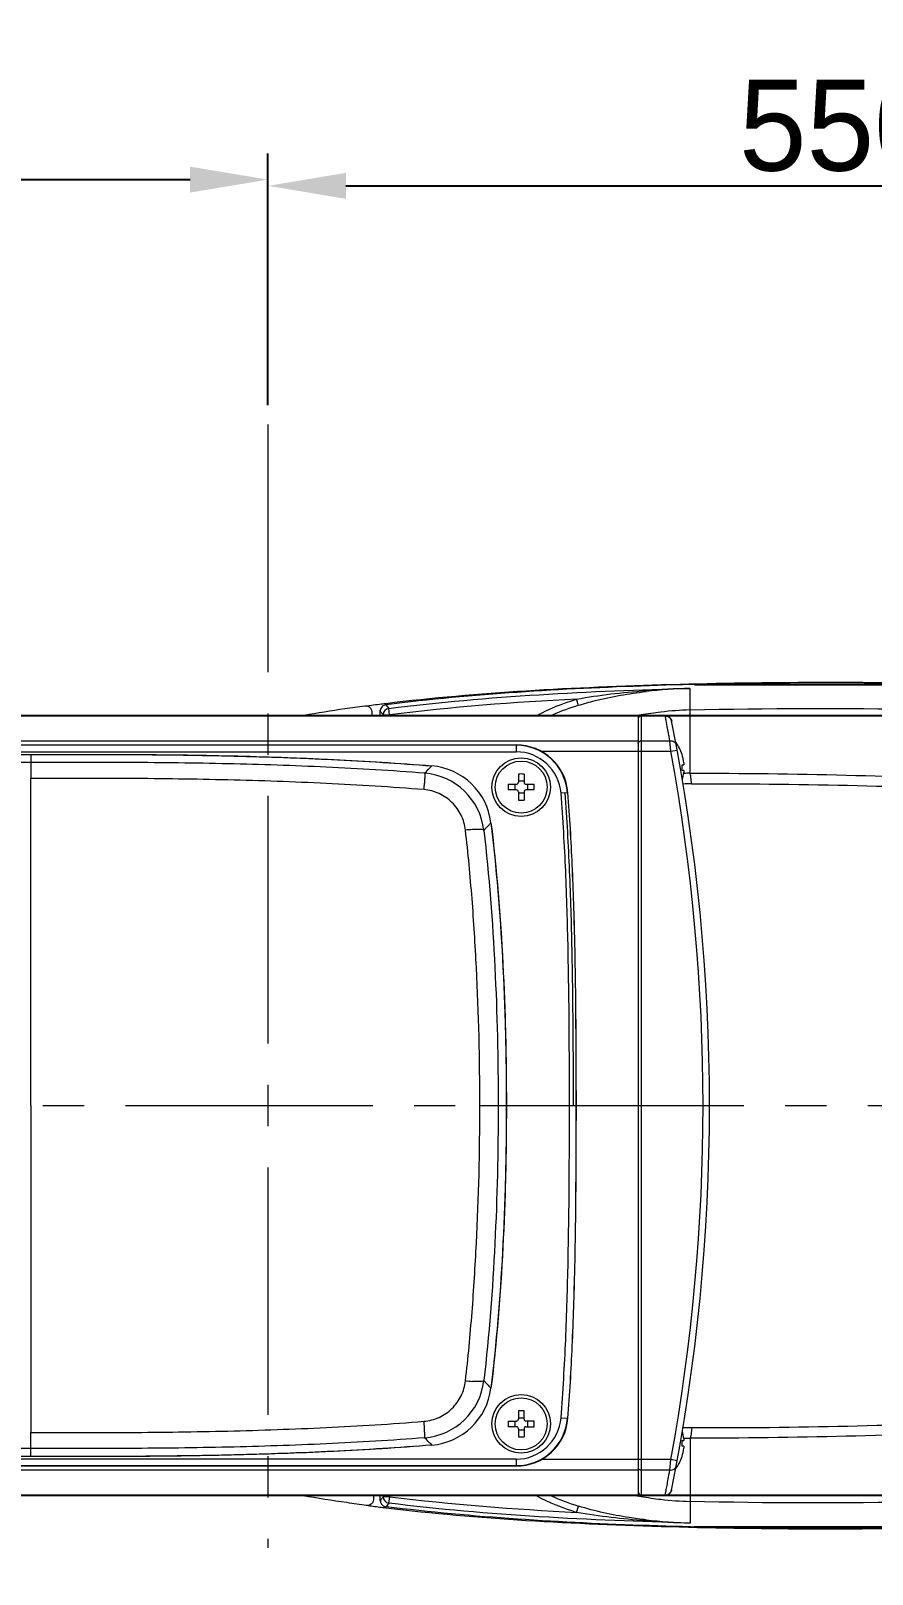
# Model space of a CAD drawing. Header units: millimetres. Extents: x 4086 to 8300, y 123 to 1549.
# Drawn here: x 6915.4 to 6980.2, y 583.8 to 702.6 of the extents above; entities that cross this region are included whole.
import ezdxf
from ezdxf import colors
from ezdxf.entities.mleader import LeaderData, LeaderLine
from ezdxf.math import Vec2, Vec3

# ---------------------------------------------------------------- set-up
doc = ezdxf.new("R2010")
doc.units = ezdxf.units.MM
doc.linetypes.add('CENTER2', pattern=[28.575, 19.05, -3.175, 3.175, -3.175])
doc.layers.add('中心线层', color=7, linetype='CENTER2', lineweight=0)
doc.layers.add('标注层', color=7, linetype='Continuous', lineweight=0)
doc.styles.add('思源黑', font='SourceHanSansCN-Normal.ttf')
doc.dimstyles.new('尺寸标注_1_4比例', dxfattribs={"dimtxt": 7, "dimasz": 6, "dimexe": 2, "dimexo": 1.5, "dimgap": 1, "dimtad": 1, "dimdec": 1, "dimlfac": 4, "dimdsep": 46, "dimtxsty": '思源黑', "dimcen": 0.09, "dimadec": 0, "dimazin": 0, "dimtp": 0.01, "dimtm": 0.01, "dimtfac": 1, "dimtdec": 1, "dimtofl": 0, "dimtmove": 0, "dimatfit": 3, "dimfxl": 1, "dimtolj": 1, "dimarcsym": 0})

# ---------------------------------------------------------------- blocks, each defined once
blk = doc.blocks.new('*D1331')
at = {"layer": 'Defpoints', "color": 0}
for p in [(7071.18, 690.64), (6933.68, 672.27), (7071.18, 656.53)]:
    blk.add_point(p, dxfattribs=at)
at = {"layer": '标注层', "color": 0, "lineweight": -2}
for p, q in [((6933.68, 673.77), (6933.68, 692.64)), ((7071.18, 658.03), (7071.18, 692.64)), ((6939.68, 690.64), (7065.18, 690.64))]:
    blk.add_line(p, q, dxfattribs=at)
at = {"layer": '标注层', "color": 0}
for points in [[(6939.68, 691.64), (6939.68, 689.64), (6933.68, 690.64)], [(7065.18, 689.64), (7065.18, 691.64), (7071.18, 690.64)]]:
    blk.add_solid(points, dxfattribs=at)
at = {"layer": '标注层', "color": 0, "insert": (6977.75, 695.26), "char_height": 7, "attachment_point": 5, "style": '思源黑'}
blk.add_mtext('\\A1;550', dxfattribs=at)
blk = doc.blocks.new('*D1332')
at = {"layer": 'Defpoints', "color": 0}
for p in [(6962.18, 649.88), (6962.18, 589.88), (7123.14, 589.88)]:
    blk.add_point(p, dxfattribs=at)
at = {"layer": '标注层', "color": 0, "lineweight": -2}
for p, q in [((6963.68, 649.88), (7125.14, 649.88)), ((7123.14, 643.88), (7123.14, 595.88)), ((6963.68, 589.88), (7125.14, 589.88))]:
    blk.add_line(p, q, dxfattribs=at)
at = {"layer": '标注层', "color": 0}
for points in [[(7124.14, 643.88), (7122.14, 643.88), (7123.14, 649.88)], [(7122.14, 595.88), (7124.14, 595.88), (7123.14, 589.88)]]:
    blk.add_solid(points, dxfattribs=at)
at = {"layer": '标注层', "color": 0, "insert": (7118.51, 619.88), "char_height": 7, "attachment_point": 5, "rotation": 90, "style": '思源黑'}
blk.add_mtext('\\A1;240', dxfattribs=at)
blk = doc.blocks.new('*D1333')
at = {"layer": 'Defpoints', "color": 0}
for p in [(6965.02, 652.26), (6964.98, 587.46), (7140.11, 587.46)]:
    blk.add_point(p, dxfattribs=at)
at = {"layer": '标注层', "color": 0, "lineweight": -2}
for p, q in [((6966.52, 652.26), (7142.11, 652.26)), ((7140.11, 646.26), (7140.11, 593.46)), ((6966.48, 587.46), (7142.11, 587.46))]:
    blk.add_line(p, q, dxfattribs=at)
at = {"layer": '标注层', "color": 0}
for points in [[(7141.11, 646.26), (7139.11, 646.26), (7140.11, 652.26)], [(7139.11, 593.46), (7141.11, 593.46), (7140.11, 587.46)]]:
    blk.add_solid(points, dxfattribs=at)
at = {"layer": '标注层', "color": 0, "insert": (7135.49, 619.86), "char_height": 7, "attachment_point": 5, "rotation": 90, "style": '思源黑'}
blk.add_mtext('\\A1;259.2', dxfattribs=at)
blk = doc.blocks.new('*D1346')
at = {"layer": 'Defpoints', "color": 0}
for p in [(6933.68, 691.12), (6933.68, 672.27), (6796.18, 656.43)]:
    blk.add_point(p, dxfattribs=at)
at = {"layer": '标注层', "color": 0, "lineweight": -2}
for p, q in [((6796.18, 657.93), (6796.18, 693.12)), ((6933.68, 673.77), (6933.68, 693.12)), ((6802.18, 691.12), (6927.68, 691.12))]:
    blk.add_line(p, q, dxfattribs=at)
at = {"layer": '标注层', "color": 0}
for points in [[(6802.18, 692.12), (6802.18, 690.12), (6796.18, 691.12)], [(6927.68, 690.12), (6927.68, 692.12), (6933.68, 691.12)]]:
    blk.add_solid(points, dxfattribs=at)
at = {"layer": '标注层', "color": 0, "insert": (6874.63, 695.74), "char_height": 7, "attachment_point": 5, "style": '思源黑'}
blk.add_mtext('\\A1;550', dxfattribs=at)

msp = doc.modelspace()

# ---------------------------------------------------------------- linework, layer by layer
at = {"layer": '中心线层'}
for p, q in [((6933.6752, 672.2661), (6933.6752, 585.8288)), ((6722.6752, 619.8762), (7107.6103, 619.8762))]:
    msp.add_line(p, q, dxfattribs=at)
at = {"layer": '标注层', "color": 7, "linetype": 'Continuous'}
for p, q in [((6966.1691, 651.9717), (6966.1705, 651.9495)), ((6966.1705, 651.9495), (6966.1703, 650.3102)), ((6962.1752, 649.8762), (6826.6752, 649.8762)), ((6962.1752, 649.8449), (6826.6752, 649.8449)), ((6941.6502, 650.6547), (6941.2956, 650.6081)), ((6941.707, 649.8762), (6941.7064, 650.1177)), ((6942.2953, 650.2366), (6942.2953, 649.8762)), ((6942.5404, 649.9372), (6942.5404, 649.8762)), ((6942.5404, 649.9372), (6943.0401, 649.9372)), ((6942.759, 650.7094), (6942.9778, 650.4327)), ((6943.0401, 649.9372), (6942.9777, 650.4328)), ((6943.0401, 649.8762), (6943.0401, 649.9372)), ((6962.1752, 649.8762), (6962.1752, 589.8797)), ((6964.2653, 649.8762), (6962.4252, 649.8762)), ((6962.4252, 589.8762), (6962.4252, 649.8762)), ((6964.2708, 649.8449), (6962.4252, 649.8449)), ((6964.2708, 649.8449), (6964.2653, 649.8762)), ((6964.7127, 649.5995), (6964.7557, 649.4739)), ((6966.1698, 650.3102), (6966.1706, 645.4369)), ((6964.7597, 649.4537), (6964.7612, 649.4464)), ((6826.6752, 647.9349), (6962.1752, 647.9349)), ((6878.0613, 647.6218), (6952.789, 647.6218)), ((6952.789, 647.5912), (6878.0613, 647.5912)), ((6952.789, 647.6218), (6952.789, 647.0912)), ((6962.4252, 647.9349), (6964.6208, 647.9349)), ((6964.5853, 648.128), (6964.5727, 648.1972)), ((6964.5958, 648.0707), (6964.5853, 648.128)), ((6964.6164, 647.9589), (6964.5958, 648.0707)), ((6964.6208, 647.9349), (6964.6164, 647.9589)), ((6964.6953, 647.1291), (6964.6208, 647.9349)), ((6964.6953, 647.1291), (6965.1871, 647.2193)), ((6878.0613, 647.0912), (6952.789, 647.0912)), ((6915.4252, 646.8849), (6915.4252, 646.2603)), ((6915.4252, 646.26), (6915.4253, 645.2677)), ((6954.7073, 647.1291), (6964.6953, 647.1291)), ((6965.565, 646.8838), (6965.5584, 646.88)), ((6965.5584, 646.0962), (6965.6965, 646.0962)), ((6915.4253, 645.2677), (6915.4252, 645.0458)), ((6915.4252, 619.8763), (6915.4252, 645.0458)), ((6952.9552, 645.38), (6952.9552, 644.7462)), ((6952.9552, 644.8498), (6953.3952, 644.8498)), ((6953.3952, 645.38), (6953.3952, 644.7462)), ((6965.6965, 645.6562), (6965.5584, 645.6562)), ((6952.1714, 644.5962), (6952.8052, 644.5962)), ((6952.8052, 644.1562), (6952.1714, 644.1562)), ((6952.7016, 644.1562), (6952.7016, 644.5962)), ((6952.9552, 644.0062), (6952.9552, 643.3725)), ((6953.3952, 643.9026), (6952.9552, 643.9026)), ((6953.3952, 644.0062), (6953.3952, 643.3725)), ((6953.5452, 644.5962), (6954.1789, 644.5962)), ((6954.1789, 644.1562), (6953.5452, 644.1562)), ((6953.6487, 644.5962), (6953.6487, 644.1562)), ((6956.7721, 643.9414), (6956.2432, 643.8996)), ((6915.4252, 619.8762), (6915.4252, 594.7066)), ((6949.9938, 619.8762), (6952.0339, 619.8762)), ((6956.8902, 619.8762), (6957.4207, 619.8762)), ((6952.9552, 596.38), (6952.9552, 595.7462)), ((6953.3952, 595.7462), (6953.3952, 596.38)), ((6952.1714, 595.5962), (6952.8052, 595.5962)), ((6952.8052, 595.1562), (6952.1714, 595.1562)), ((6952.7016, 595.1562), (6952.7016, 595.5962)), ((6952.9552, 595.8498), (6953.3952, 595.8498)), ((6952.9552, 595.0062), (6952.9552, 594.3725)), ((6953.3952, 595.0062), (6953.3952, 594.3725)), ((6954.1789, 595.5962), (6953.5452, 595.5962)), ((6953.5452, 595.1562), (6954.1789, 595.1562)), ((6953.6487, 595.5962), (6953.6487, 595.1562)), ((6956.2432, 595.8529), (6956.7721, 595.811)), ((6965.5661, 595.1086), (6965.6375, 595.1065)), ((6915.4253, 594.4847), (6915.4252, 594.7066)), ((6915.4252, 593.4924), (6915.4253, 594.4847)), ((6953.3952, 594.9026), (6952.9552, 594.9026)), ((6965.5584, 594.0962), (6965.6965, 594.0962)), ((6966.1789, 594.2818), (6966.1796, 589.4085)), ((6952.789, 592.6612), (6878.0613, 592.6612)), ((6915.4252, 592.8675), (6915.4252, 593.4922)), ((6952.789, 592.6612), (6952.789, 592.1307)), ((6964.6953, 592.6234), (6954.7073, 592.6234)), ((6964.6208, 591.8176), (6964.6953, 592.6234)), ((6965.1871, 592.5331), (6964.6953, 592.6234)), ((6965.6965, 593.6562), (6965.5584, 593.6562)), ((6965.5584, 592.8725), (6965.565, 592.8687)), ((6962.1752, 591.8176), (6826.6752, 591.8176)), ((6878.0613, 592.1613), (6952.789, 592.1613)), ((6952.789, 592.1307), (6878.0613, 592.1307)), ((6964.6208, 591.8176), (6962.4252, 591.8176)), ((6964.5739, 591.5619), (6964.5862, 591.6292)), ((6964.5862, 591.6292), (6964.5965, 591.6854)), ((6964.5965, 591.6854), (6964.6165, 591.7944)), ((6964.6165, 591.7944), (6964.6208, 591.8176)), ((6964.744, 590.2318), (6964.7382, 590.2138)), ((6964.7529, 590.2652), (6964.744, 590.2318)), ((6964.7557, 590.2785), (6964.7529, 590.2652)), ((6964.7563, 590.2816), (6964.7557, 590.2785)), ((6826.6752, 589.9076), (6962.1752, 589.9076)), ((6826.6752, 589.8762), (6962.1752, 589.8762)), ((6941.843, 589.6272), (6941.8425, 589.8762)), ((6942.305, 589.8762), (6942.305, 589.4744)), ((6942.55, 589.8762), (6942.55, 589.774)), ((6943.0497, 589.7741), (6942.55, 589.774)), ((6942.9875, 589.2785), (6943.0497, 589.7741)), ((6943.0497, 589.7741), (6943.0497, 589.8762)), ((6957.442, 588.5697), (6957.5896, 589.0466)), ((6962.4252, 589.9076), (6964.2708, 589.9076)), ((6962.4252, 589.8762), (6964.2653, 589.8762)), ((6964.2653, 589.8762), (6964.2708, 589.9076)), ((6966.18, 589.4086), (6966.1803, 587.7469))]:
    msp.add_line(p, q, dxfattribs=at)
for centre, radius in [((6953.1752, 644.3762), 2.2544), ((6953.1752, 644.3762), 2), ((6953.1752, 595.3762), 2.2544), ((6953.1752, 595.3762), 2)]:
    msp.add_circle(centre, radius, dxfattribs=at)
for centre, radius, start, end in [((6968.1748, 578.85), 73.1493, 91.570609, 94.257464), ((6967.383, 611.7137), 40.2764, 91.725805, 96.556362), ((6960.0269, 509.1997), 142.6437, 96.956884, 97.150437), ((6956.702, 534.5705), 117.0792, 98.396283, 99.960522), ((6958.4064, 523.2276), 128.5494, 97.719489, 98.409598), ((6941.2064, 650.1166), 0.5, 0.129385, 97.726314), ((6959.5719, 512.8218), 138.9931, 97.150171, 97.408327), ((6942.8401, 650.2125), 0.5169, 173.233895, 177.318285), ((6943.0407, 649.9362), 0.5005, 97.226339, 179.88696), ((6967.1632, 622.9566), 27.3846, 99.981373, 100.508475), ((6962.4252, 649.6262), 0.25, 90, 150), ((6967.0418, 623.6788), 26.6524, 96.725263, 99.993482), ((6966.8129, 625.7542), 24.5644, 91.499151, 96.761906), ((6964.2653, 649.3762), 0.5, 11.266631, 90), ((6816.1835, 619.8762), 151.4917, 348.733369, 11.266631), ((6952.789, 643.6262), 3.9956, 4.524366, 90), ((6952.789, 643.6262), 3.9649, 4.524366, 90), ((6962.4752, 645.8762), 3.25, 18.060208, 36.785518), ((6945.8778, 641.0217), 5.0034, 6.994729, 85.311154), ((6952.789, 643.6262), 3.465, 4.524366, 90), ((6816.1835, 619.8762), 150.9917, 349.601565, 10.398435), ((6962.4752, 645.8762), 3.2425, 6.552172, 18.032352), ((6961.8923, 645.8762), 3.6727, 356.565833, 3.434167), ((6945.3381, 640.4742), 4.9919, 6.583678, 85.419594), ((6953.1752, 639.0354), 6.3484, 88.014878, 91.985122), ((6962.4752, 645.8762), 3.2425, 343.498232, 353.447828), ((6966.2821, 614.4128), 31.0243, 90.205856, 91.076416), ((6915.2684, 646.396), 30.508, 355.832179, 356.778498), ((6958.5175, 644.3762), 6.3499, 178.014507, 181.985493), ((6952.8052, 644.7462), 0.15, 270, 0), ((6952.8052, 644.0062), 0.15, 0, 90), ((6953.5452, 644.7462), 0.15, 180, 270), ((6953.5452, 644.0062), 0.15, 90, 180), ((6947.8329, 644.3762), 6.3499, 358.014507, 1.985493), ((6966.4806, 614.8536), 29.7707, 90.386804, 91.614058), ((6953.1751, 649.7171), 6.3484, 268.014878, 271.985122), ((6950.0862, 630.1425), 10.9844, 93.391306, 96.267625), ((6945.3382, 599.2781), 4.9917, 274.576936, 353.417715), ((6950.0862, 609.6102), 10.9847, 263.732395, 266.60875), ((6945.8778, 598.7308), 5.0034, 274.688846, 353.005271), ((6953.1752, 590.0354), 6.3484, 88.014878, 91.985122), ((6915.8263, 593.3925), 29.9489, 3.212463, 4.176665), ((6958.5175, 595.3762), 6.3499, 178.014507, 181.985493), ((6952.789, 596.1262), 3.465, 270, 355.475634), ((6952.789, 596.1262), 3.9649, 270, 355.475634), ((6952.789, 596.1262), 3.9956, 270, 355.475634), ((6952.8052, 595.7462), 0.15, 270, 0), ((6952.8052, 595.0062), 0.15, 0, 90), ((6953.5452, 595.7462), 0.15, 180, 270), ((6953.5452, 595.0062), 0.15, 90, 180), ((6947.8329, 595.3762), 6.3499, 358.014507, 1.985493), ((6966.4792, 624.8687), 29.7741, 268.3802, 269.631363), ((6953.1751, 600.7171), 6.3484, 268.014878, 271.985122), ((6961.8923, 593.8762), 3.6727, 356.565833, 3.434167), ((6962.4752, 593.8762), 3.2425, 6.552172, 16.410847), ((6966.276, 625.1314), 30.8498, 268.935165, 269.818704), ((6962.4752, 593.8762), 3.25, 323.218038, 341.939792), ((6962.4752, 593.8762), 3.2425, 341.967648, 353.447828), ((6964.2653, 590.3762), 0.5, 270, 348.733369), ((6956.2205, 704.6117), 116.4427, 260.195226, 261.865377), ((6957.9697, 716.5911), 128.5491, 261.849088, 262.539281), ((6959.1608, 723.978), 136.0521, 262.436457, 262.660561), ((6941.343, 589.626), 0.5, 262.532451, 0.129385), ((6959.5869, 727.2853), 139.3867, 262.660503, 262.867603), ((6943.0504, 589.7753), 0.5004, 180.14927, 263.114974), ((6967.1961, 616.9359), 27.561, 259.177478, 259.479027), ((6967.1663, 616.7748), 27.3972, 259.478805, 260.005659), ((6962.4252, 590.1262), 0.25, 210, 270), ((6967.045, 616.0534), 26.6656, 259.993432, 263.29272), ((6966.8148, 613.9599), 24.5596, 263.255621, 268.517916), ((6959.9909, 730.5131), 142.6397, 262.867562, 263.061429), ((6968.1737, 661.1423), 73.4224, 265.767326, 268.444293), ((6967.3803, 628.0044), 40.2753, 263.461972, 268.292656)]:
    msp.add_arc(centre, radius, start, end, dxfattribs=at)
for points, knots in [([(6987.34, 652.3075), (6983.5304, 652.3844), (6975.9758, 652.4659), (6964.7139, 652.3032), (6953.6502, 651.8481), (6946.3432, 651.2317), (6942.7496, 650.7932)], [0, 0, 0, 0, 0.25603427, 0.50760931, 0.75673617, 1, 1, 1, 1]), ([(6983.3843, 652.344), (6979.9941, 652.3914), (6973.2126, 652.4214), (6963.0421, 652.2191), (6952.8809, 651.7382), (6946.123, 651.1305), (6942.7589, 650.7094)], [0, 0, 0, 0, 0.25000358, 0.50000555, 0.75000407, 1, 1, 1, 1]), ([(6942.9777, 650.4328), (6946.8235, 650.9171), (6954.5518, 651.5725), (6962.2967, 651.8763), (6966.1691, 651.9718)], [0, 0, 0, 0, 0.50016419, 1, 1, 1, 1]), ([(6957.5787, 650.6691), (6957.5661, 650.7194), (6957.5128, 650.8772), (6957.4657, 651.0368), (6957.4319, 651.1462)], [0, 0, 0, 0, 0.31138224, 1, 1, 1, 1]), ([(6957.5787, 650.6691), (6958.0038, 650.8006), (6959.7122, 651.2748), (6961.466, 651.5731), (6962.7842, 651.7267)], [0, 0, 0, 0, 0.25110681, 1, 1, 1, 1]), ([(6962.7842, 651.7267), (6962.7756, 651.7288), (6962.7594, 651.7558), (6962.7503, 651.7798), (6962.7443, 651.7975)], [0, 0, 0, 0, 0.32160779, 1, 1, 1, 1]), ([(6942.2953, 650.2837), (6942.2994, 650.2784), (6942.3144, 650.2667), (6942.3144, 650.2457), (6942.3215, 650.2367)], [0, 0, 0, 0, 0.36686942, 1, 1, 1, 1]), ([(6942.5404, 649.9372), (6942.522, 649.9598), (6942.4448, 650.0563), (6942.3693, 650.1551), (6942.3215, 650.2367)], [0, 0, 0, 0, 0.23587668, 1, 1, 1, 1]), ([(6942.7589, 650.7094), (6942.6514, 650.696), (6942.4386, 650.5946), (6942.3396, 650.3809), (6942.3268, 650.2734)], [0, 0, 0, 0, 0.49995922, 1, 1, 1, 1]), ([(6962.4252, 649.8449), (6962.405, 649.8449), (6962.3216, 649.8336), (6962.2434, 649.7787), (6962.2111, 649.7238)], [0, 0, 0, 0, 0.24058963, 1, 1, 1, 1]), ([(6964.2708, 649.8449), (6964.2888, 649.8449), (6964.3636, 649.8405), (6964.4373, 649.8193), (6964.4887, 649.795)], [0, 0, 0, 0, 0.24025775, 1, 1, 1, 1]), ([(6964.444, 648.9009), (6964.4075, 649.0991), (6964.3457, 649.4129), (6964.2955, 649.7291), (6964.2708, 649.8449)], [0, 0, 0, 0, 0.62987014, 1, 1, 1, 1]), ([(6964.6642, 649.6548), (6964.6765, 649.6391), (6964.7201, 649.5756), (6964.7501, 649.5023), (6964.7612, 649.4464)], [0, 0, 0, 0, 0.2593224, 1, 1, 1, 1]), ([(6966.1703, 650.3102), (6972.1066, 650.4605), (6983.9724, 650.4539), (7001.7219, 649.9002), (7016.4551, 649.0262), (7028.1869, 648.0958), (7036.9548, 647.2771), (7045.698, 646.3143), (7054.4036, 645.1502), (7061.607, 643.9008), (7067.3059, 642.6419), (7071.5365, 641.547), (7075.7157, 640.2882), (7079.825, 638.8111), (7083.7991, 636.9786), (7087.5274, 634.6675), (7090.9075, 631.836), (7093.7304, 628.4056), (7095.3572, 625.0277), (7096.0235, 622.1212), (7096.1311, 620.6273), (7096.1299, 619.881)], [0, 0, 0, 0, 0.12620678, 0.25210023, 0.37738155, 0.43983984, 0.50221539, 0.56453051, 0.62677369, 0.68886103, 0.71983871, 0.75079049, 0.78171584, 0.8125741, 0.84353093, 0.87454783, 0.90553324, 0.93684152, 0.9683125, 0.9841393, 1, 1, 1, 1]), ([(6964.5727, 648.1972), (6964.5613, 648.2591), (6964.5185, 648.4937), (6964.4758, 648.7283), (6964.444, 648.9009)], [0, 0, 0, 0, 0.26383932, 1, 1, 1, 1]), ([(6962.1752, 647.7334), (6962.1752, 647.7497), (6962.1877, 647.8222), (6962.2463, 647.882), (6962.2972, 647.9059)], [0, 0, 0, 0, 0.22533378, 1, 1, 1, 1]), ([(6964.6208, 647.9349), (6964.7317, 647.9421), (6964.9511, 647.9033), (6965.0948, 647.718), (6965.1124, 647.6235)], [0, 0, 0, 0, 0.53632875, 1, 1, 1, 1]), ([(6884.5633, 646.0127), (6887.1282, 646.2232), (6892.2669, 646.5407), (6899.9837, 646.8103), (6907.7045, 646.9062), (6912.8516, 646.885), (6915.4252, 646.885)], [0, 0, 0, 0, 0.24999847, 0.50001135, 0.75000288, 1, 1, 1, 1]), ([(6915.4252, 646.26), (6912.8963, 646.2601), (6907.8395, 646.2835), (6900.2558, 646.194), (6892.6781, 645.9427), (6887.6325, 645.6446), (6885.1139, 645.4463)], [0, 0, 0, 0, 0.2501268, 0.50017606, 0.75010656, 1, 1, 1, 1]), ([(6915.4252, 646.885), (6917.9987, 646.885), (6923.1459, 646.9043), (6930.8667, 646.8118), (6938.5834, 646.5397), (6943.7221, 646.2232), (6946.287, 646.0127)], [0, 0, 0, 0, 0.24999877, 0.49999091, 0.75000136, 1, 1, 1, 1]), ([(6915.4252, 646.8764), (6918.05, 646.8763), (6923.2674, 646.9006), (6931.0405, 646.7962), (6938.7057, 646.5247), (6943.7739, 646.2102), (6946.2865, 646.004)], [0, 0, 0, 0, 0.25498124, 0.50682657, 0.75510221, 1, 1, 1, 1]), ([(6945.7364, 645.4463), (6943.2178, 645.6446), (6938.1722, 645.9427), (6930.5946, 646.1939), (6923.0109, 646.2841), (6917.954, 646.2601), (6915.4252, 646.26)], [0, 0, 0, 0, 0.24989197, 0.49982163, 0.74987287, 1, 1, 1, 1]), ([(6965.6965, 646.2462), (6965.6976, 646.2367), (6965.7012, 646.2017), (6965.7036, 646.1665), (6965.7036, 646.141)], [0, 0, 0, 0, 0.27381897, 1, 1, 1, 1]), ([(6965.7028, 646.1163), (6965.7026, 646.1134), (6965.7016, 646.1075), (6965.7007, 646.0962), (6965.6965, 646.0962)], [0, 0, 0, 0, 0.40966228, 1, 1, 1, 1]), ([(6945.6957, 644.1787), (6943.1872, 644.3832), (6938.155, 644.6894), (6930.5919, 644.9518), (6923.0118, 645.055), (6917.955, 645.0408), (6915.4252, 645.0458)], [0, 0, 0, 0, 0.24926263, 0.49918895, 0.7494459, 1, 1, 1, 1]), ([(6945.7364, 645.4463), (6945.7412, 645.4438), (6945.7437, 645.4219), (6945.7488, 645.3857), (6945.7499, 645.3202), (6945.7502, 645.2328), (6945.7478, 645.1212), (6945.7415, 644.935), (6945.734, 644.7861), (6945.7282, 644.6815)], [0, 0, 0, 0, 0.02121499, 0.07190308, 0.15488114, 0.27065196, 0.41679489, 0.59045424, 1, 1, 1, 1]), ([(6965.6965, 645.6562), (6965.7007, 645.6562), (6965.7016, 645.645), (6965.7026, 645.639), (6965.7028, 645.6361)], [0, 0, 0, 0, 0.59036711, 1, 1, 1, 1]), ([(6966.2796, 644.6236), (6966.2749, 644.7958), (6966.2618, 645.0323), (6966.2145, 645.3022), (6966.187, 645.4027), (6966.1677, 645.437)], [0, 0, 0, 0, 0.62690321, 0.8567089, 1, 1, 1, 1]), ([(6966.1702, 645.437), (6970.1779, 645.4552), (6978.1698, 645.338), (6990.1106, 644.9306), (7001.9673, 644.4381), (7013.7395, 643.9524), (7025.4309, 643.4979), (7035.1246, 643.0613), (7042.8425, 642.6167), (7050.5164, 642.0664), (7056.2552, 641.5329), (7060.0748, 641.1679)], [0, 0, 0, 0, 0.1278746, 0.25498121, 0.3812124, 0.50651225, 0.63091479, 0.75453252, 0.81611437, 0.87757288, 1, 1, 1, 1]), ([(6948.887, 641.0612), (6948.8409, 641.4601), (6948.6119, 642.2483), (6947.895, 643.2428), (6946.8873, 643.939), (6946.0943, 644.1462), (6945.6957, 644.1787)], [0, 0, 0, 0, 0.25047197, 0.50068577, 0.75055841, 1, 1, 1, 1]), ([(6956.8902, 619.8762), (6956.8902, 623.8835), (6956.8636, 629.8944), (6956.6272, 637.9038), (6956.4012, 641.9036), (6956.2432, 643.8996)], [0, 0, 0, 0, 0.500131, 0.75011766, 1, 1, 1, 1]), ([(6956.5229, 643.9217), (6956.6811, 641.9235), (6956.9074, 637.9194), (6957.1441, 629.9027), (6957.1708, 623.8867), (6957.1708, 619.8762)], [0, 0, 0, 0, 0.24993781, 0.49993209, 1, 1, 1, 1]), ([(6956.7416, 643.939), (6956.888, 642.0888), (6957.111, 638.2531), (6957.3619, 630.231), (6957.3902, 624.0606), (6957.3902, 619.8762)], [0, 0, 0, 0, 0.23125648, 0.47862605, 1, 1, 1, 1]), ([(6957.4208, 619.8762), (6957.4208, 624.061), (6957.3925, 630.232), (6957.1416, 638.255), (6956.9185, 642.091), (6956.7721, 643.9414)], [0, 0, 0, 0, 0.52137641, 0.76874594, 1, 1, 1, 1]), ([(6966.2796, 644.6236), (6970.2859, 644.651), (6978.2784, 644.5511), (6990.2238, 644.168), (7002.0911, 643.6949), (7013.8756, 643.2232), (7025.578, 642.7779), (7035.2783, 642.3462), (7042.9984, 641.9041), (7050.6752, 641.3578), (7056.4162, 640.821), (7060.2385, 640.4546)], [0, 0, 0, 0, 0.12775954, 0.25485301, 0.3811279, 0.50650117, 0.63095878, 0.75458321, 0.81613809, 0.87754971, 1, 1, 1, 1]), ([(6950.8432, 641.6309), (6950.7988, 641.5794), (6950.6899, 641.4543), (6950.4963, 641.2706), (6950.3632, 641.1229), (6950.2972, 641.0465)], [0, 0, 0, 0, 0.25503892, 0.62132008, 1, 1, 1, 1]), ([(6950.8397, 641.6305), (6951.2663, 638.1539), (6951.8504, 630.9053), (6952.0252, 623.6389), (6952.0253, 619.8762)], [0, 0, 0, 0, 0.48210657, 1, 1, 1, 1]), ([(6950.8483, 641.6314), (6951.2908, 638.0258), (6951.8645, 630.7756), (6952.0339, 623.5092), (6952.0339, 619.8762)], [0, 0, 0, 0, 0.49997869, 1, 1, 1, 1]), ([(6949.9938, 619.8762), (6949.9938, 623.4127), (6949.8596, 628.7235), (6949.4188, 635.7846), (6949.0894, 639.3082), (6948.887, 641.0612)], [0, 0, 0, 0, 0.49989667, 0.75054786, 1, 1, 1, 1]), ([(6950.3009, 641.047), (6950.2945, 641.0708), (6950.197, 641.1006), (6950.0373, 641.1177), (6949.7611, 641.1232), (6949.5537, 641.1144), (6949.4364, 641.1076)], [0, 0, 0, 0, 0.08413416, 0.28300018, 0.59871711, 1, 1, 1, 1]), ([(6950.3019, 641.0471), (6950.7091, 637.542), (6951.2426, 630.4867), (6951.404, 623.4168), (6951.4044, 619.8762)], [0, 0, 0, 0, 0.49915788, 1, 1, 1, 1]), ([(6948.887, 598.6912), (6949.0894, 600.4443), (6949.4188, 603.9679), (6949.8596, 611.0289), (6949.9938, 616.3398), (6949.9938, 619.8762)], [0, 0, 0, 0, 0.24945214, 0.50010333, 1, 1, 1, 1]), ([(6951.4044, 619.8762), (6951.4039, 616.3357), (6951.2426, 609.2657), (6950.7089, 602.2105), (6950.3019, 598.7053)], [0, 0, 0, 0, 0.50083778, 1, 1, 1, 1]), ([(6952.0253, 619.8762), (6952.0252, 616.1135), (6951.8504, 608.8472), (6951.2663, 601.5986), (6950.8397, 598.122)], [0, 0, 0, 0, 0.51789343, 1, 1, 1, 1]), ([(6952.0339, 619.8762), (6952.0339, 616.2432), (6951.8645, 608.9769), (6951.2908, 601.7267), (6950.8483, 598.1211)], [0, 0, 0, 0, 0.50002143, 1, 1, 1, 1]), ([(6956.2432, 595.8529), (6956.4012, 597.8488), (6956.6272, 601.8487), (6956.8636, 609.858), (6956.8902, 615.869), (6956.8902, 619.8762)], [0, 0, 0, 0, 0.24988225, 0.49986885, 1, 1, 1, 1]), ([(6957.3902, 619.8762), (6957.3902, 615.6919), (6957.3619, 609.5215), (6957.111, 601.4993), (6956.888, 597.6636), (6956.7416, 595.8135)], [0, 0, 0, 0, 0.52137448, 0.76874397, 1, 1, 1, 1]), ([(6956.7721, 595.811), (6956.9185, 597.6614), (6957.1416, 601.4974), (6957.3925, 609.5204), (6957.4208, 615.6914), (6957.4208, 619.8762)], [0, 0, 0, 0, 0.23125359, 0.47862303, 1, 1, 1, 1]), ([(7096.1299, 619.8795), (7096.1321, 618.3926), (7095.6891, 615.4028), (7094.0505, 612.0251), (7092.316, 609.6256), (7090.8349, 607.9865), (7089.2133, 606.5057), (7086.9133, 604.7046), (7083.8064, 602.7741), (7079.8307, 600.9461), (7075.7244, 599.4666), (7071.5454, 598.205), (7067.3146, 597.1103), (7061.6163, 595.8484), (7054.4131, 594.5971), (7045.7078, 593.4301), (7036.9647, 592.4644), (7028.197, 591.6429), (7016.4653, 590.7087), (7001.7321, 589.83), (6983.9825, 589.2705), (6972.1165, 589.2601), (6966.18, 589.4086)], [0, 0, 0, 0, 0.03160074, 0.06305758, 0.07880004, 0.09444393, 0.10991521, 0.1254188, 0.15648481, 0.18738535, 0.21825644, 0.24918348, 0.28013603, 0.31111502, 0.37320439, 0.43544909, 0.49776689, 0.56014471, 0.62260491, 0.74789074, 0.87378877, 1, 1, 1, 1]), ([(6945.6957, 595.5737), (6946.0943, 595.6062), (6946.8873, 595.8135), (6947.895, 596.5096), (6948.6119, 597.5042), (6948.8409, 598.2924), (6948.887, 598.6912)], [0, 0, 0, 0, 0.24944158, 0.49931422, 0.74952802, 1, 1, 1, 1]), ([(6950.3009, 598.7055), (6950.2946, 598.6817), (6950.1972, 598.6519), (6950.0376, 598.6347), (6949.7614, 598.6293), (6949.5538, 598.638), (6949.4364, 598.6448)], [0, 0, 0, 0, 0.08396759, 0.2825739, 0.59826664, 1, 1, 1, 1]), ([(6950.2972, 598.7059), (6950.3416, 598.6545), (6950.4505, 598.5294), (6950.6441, 598.3456), (6950.7772, 598.198), (6950.8432, 598.1216)], [0, 0, 0, 0, 0.25506493, 0.62136441, 1, 1, 1, 1]), ([(7060.0817, 598.581), (7056.2622, 598.2148), (7050.5235, 597.6794), (7042.8498, 597.1267), (7035.1321, 596.6796), (7025.4385, 596.2398), (7013.7472, 595.7816), (7001.9752, 595.2921), (6990.1186, 594.7959), (6978.178, 594.3846), (6970.1861, 594.2648), (6966.1784, 594.2817)], [0, 0, 0, 0, 0.12242709, 0.18388563, 0.24546755, 0.36908533, 0.4934878, 0.61878758, 0.74501873, 0.87212535, 1, 1, 1, 1]), ([(6966.2876, 595.0952), (6970.2938, 595.0688), (6978.2862, 595.1715), (6990.2314, 595.5588), (7002.0986, 596.0352), (7013.883, 596.5109), (7025.5853, 596.9598), (7035.2854, 597.3948), (7043.0055, 597.8393), (7050.682, 598.3887), (7056.4232, 598.9244), (7060.2451, 599.2944)], [0, 0, 0, 0, 0.12775861, 0.25484921, 0.38112704, 0.50650041, 0.63095783, 0.75458247, 0.81613743, 0.87754937, 1, 1, 1, 1]), ([(6915.4252, 594.7066), (6917.955, 594.7116), (6923.0118, 594.6974), (6930.5919, 594.8006), (6938.155, 595.0631), (6943.1872, 595.3693), (6945.6957, 595.5737)], [0, 0, 0, 0, 0.2505541, 0.50081105, 0.75073737, 1, 1, 1, 1]), ([(6945.7364, 594.3061), (6945.7411, 594.3086), (6945.7437, 594.3301), (6945.7487, 594.3657), (6945.7499, 594.4305), (6945.7502, 594.5173), (6945.7479, 594.6286), (6945.7416, 594.8156), (6945.7341, 594.9654), (6945.7282, 595.0708)], [0, 0, 0, 0, 0.02083435, 0.07068347, 0.15263539, 0.26746627, 0.41311066, 0.5870655, 1, 1, 1, 1]), ([(6966.2876, 595.0952), (6966.2833, 594.923), (6966.2707, 594.6873), (6966.2255, 594.4171), (6966.198, 594.3167), (6966.1784, 594.2817)], [0, 0, 0, 0, 0.62698277, 0.85418146, 1, 1, 1, 1]), ([(6915.4252, 593.4922), (6912.8963, 593.492), (6907.8395, 593.4688), (6900.2558, 593.5583), (6892.6781, 593.8095), (6887.6325, 594.1076), (6885.1138, 594.3056)], [0, 0, 0, 0, 0.25012698, 0.50017634, 0.75010572, 1, 1, 1, 1]), ([(6945.7365, 594.3056), (6943.2178, 594.1076), (6938.1723, 593.8095), (6930.5946, 593.5585), (6923.0109, 593.468), (6917.954, 593.492), (6915.4252, 593.4922)], [0, 0, 0, 0, 0.24989311, 0.49982157, 0.74987288, 1, 1, 1, 1]), ([(6965.6965, 594.2462), (6965.6976, 594.2367), (6965.7012, 594.2017), (6965.7036, 594.1665), (6965.7036, 594.141)], [0, 0, 0, 0, 0.27381897, 1, 1, 1, 1]), ([(6965.7028, 594.1163), (6965.7026, 594.1134), (6965.7016, 594.1075), (6965.7007, 594.0962), (6965.6965, 594.0962)], [0, 0, 0, 0, 0.40966228, 1, 1, 1, 1]), ([(6915.4252, 592.8675), (6912.8516, 592.8675), (6907.7045, 592.8482), (6899.9836, 592.9406), (6892.267, 593.2128), (6887.1283, 593.5293), (6884.5633, 593.7398)], [0, 0, 0, 0, 0.24999877, 0.49999091, 0.75000136, 1, 1, 1, 1]), ([(6946.2865, 593.7484), (6943.7739, 593.5423), (6938.7057, 593.2277), (6931.0405, 592.9563), (6923.2674, 592.8519), (6918.05, 592.8761), (6915.4252, 592.8761)], [0, 0, 0, 0, 0.24489779, 0.49317343, 0.74501876, 1, 1, 1, 1]), ([(6946.287, 593.7398), (6943.7221, 593.5293), (6938.5834, 593.2118), (6930.8666, 592.9421), (6923.1458, 592.8462), (6917.9987, 592.8675), (6915.4252, 592.8675)], [0, 0, 0, 0, 0.24999847, 0.50001135, 0.75000288, 1, 1, 1, 1]), ([(6965.6965, 593.6562), (6965.7007, 593.6562), (6965.7016, 593.645), (6965.7026, 593.639), (6965.7028, 593.6361)], [0, 0, 0, 0, 0.59036711, 1, 1, 1, 1]), ([(6964.2708, 589.9076), (6964.2876, 589.9835), (6964.3191, 590.1885), (6964.3899, 590.5534), (6964.4768, 591.0285), (6964.54, 591.3761), (6964.5739, 591.5619)], [0, 0, 0, 0, 0.13859412, 0.36974221, 0.66304044, 1, 1, 1, 1]), ([(6964.6208, 591.8176), (6964.7331, 591.8103), (6964.9532, 591.85), (6965.095, 592.0359), (6965.1124, 592.1289)], [0, 0, 0, 0, 0.54317142, 1, 1, 1, 1]), ([(6964.6643, 590.0976), (6964.6766, 590.1134), (6964.7202, 590.1769), (6964.7501, 590.2502), (6964.7612, 590.3061)], [0, 0, 0, 0, 0.25979171, 1, 1, 1, 1]), ([(6942.3312, 589.4744), (6942.3241, 589.4654), (6942.3242, 589.4443), (6942.3091, 589.4326), (6942.305, 589.4274)], [0, 0, 0, 0, 0.63321843, 1, 1, 1, 1]), ([(6942.3312, 589.4744), (6942.3486, 589.5049), (6942.4116, 589.6118), (6942.4949, 589.7044), (6942.55, 589.774)], [0, 0, 0, 0, 0.28322305, 1, 1, 1, 1]), ([(6942.3964, 589.2509), (6942.4337, 589.1838), (6942.543, 589.0669), (6942.6927, 589.0113), (6942.7688, 589.0018)], [0, 0, 0, 0, 0.49994269, 1, 1, 1, 1]), ([(6966.1794, 587.747), (6962.3069, 587.8411), (6954.562, 588.1425), (6946.8334, 588.7954), (6942.9875, 589.2785)], [0, 0, 0, 0, 0.49983654, 1, 1, 1, 1]), ([(6962.7945, 587.991), (6962.3559, 588.0419), (6960.6004, 588.2776), (6958.8602, 588.6537), (6957.5895, 589.0466)], [0, 0, 0, 0, 0.2492203, 1, 1, 1, 1]), ([(6962.1752, 590.1556), (6962.1752, 590.1356), (6962.1866, 590.0525), (6962.2421, 589.9751), (6962.2972, 589.9433)], [0, 0, 0, 0, 0.23962292, 1, 1, 1, 1]), ([(6964.2708, 589.9076), (6964.2888, 589.9075), (6964.3636, 589.9119), (6964.4372, 589.9333), (6964.4887, 589.9574)], [0, 0, 0, 0, 0.24074339, 1, 1, 1, 1]), ([(6942.7593, 588.9181), (6946.3459, 588.4816), (6953.6386, 587.8681), (6964.6803, 587.4165), (6975.9194, 587.2562), (6983.4584, 587.3388), (6987.26, 587.4162)], [0, 0, 0, 0, 0.24327317, 0.49241005, 0.74398649, 1, 1, 1, 1]), ([(6983.3554, 587.3796), (6979.9685, 587.3316), (6973.1936, 587.3001), (6963.0328, 587.4992), (6952.8814, 587.977), (6946.1298, 588.5822), (6942.7688, 589.0018)], [0, 0, 0, 0, 0.25000295, 0.50000504, 0.75000407, 1, 1, 1, 1]), ([(6962.7945, 587.991), (6962.7855, 587.9888), (6962.7698, 587.9611), (6962.7604, 587.9374), (6962.7546, 587.9201)], [0, 0, 0, 0, 0.33631637, 1, 1, 1, 1])]:
    msp.add_open_spline(points, degree=3, knots=knots, dxfattribs=at)
for points in [[(6957.4319, 651.1464), (6952.624, 650.9011), (6947.8165, 650.5388), (6943.0402, 649.9366)], [(6954.3716, 649.8848), (6955.3415, 650.4108), (6956.378, 650.8198), (6957.4319, 651.1462)], [(6957.4338, 651.1466), (6959.1892, 651.4616), (6960.9659, 651.6638), (6962.7443, 651.7975)], [(6957.5787, 650.6691), (6956.9101, 650.462), (6956.2503, 650.2213), (6955.6106, 649.9372)], [(6964.4887, 649.795), (6964.5565, 649.7632), (6964.6183, 649.714), (6964.6642, 649.6548)], [(6962.2972, 647.9059), (6962.3368, 647.9245), (6962.3814, 647.9349), (6962.4252, 647.9349)], [(6965.7036, 646.141), (6965.7037, 646.1328), (6965.7035, 646.1245), (6965.7028, 646.1163)], [(6945.7367, 645.45), (6945.9198, 645.6334), (6946.103, 645.8168), (6946.286, 646.0004)], [(6965.7028, 645.5812), (6965.7016, 645.5562), (6965.6994, 645.5312), (6965.6965, 645.5062)], [(6965.7028, 645.6361), (6965.7035, 645.6279), (6965.7037, 645.6197), (6965.7036, 645.6114)], [(6965.7036, 645.6114), (6965.7036, 645.6014), (6965.7033, 645.5913), (6965.7028, 645.5812)], [(6946.2862, 593.7521), (6946.103, 593.9356), (6945.9199, 594.1191), (6945.7365, 594.3025)], [(6965.7036, 594.141), (6965.7037, 594.1328), (6965.7035, 594.1245), (6965.7028, 594.1163)], [(6965.7028, 593.5812), (6965.7016, 593.5562), (6965.6994, 593.5312), (6965.6965, 593.5062)], [(6965.7028, 593.6361), (6965.7035, 593.6279), (6965.7037, 593.6197), (6965.7036, 593.6114)], [(6965.7036, 593.6114), (6965.7036, 593.6014), (6965.7033, 593.5913), (6965.7028, 593.5812)], [(6962.4252, 591.8176), (6962.3466, 591.8176), (6962.2571, 591.8523), (6962.2111, 591.9159)], [(6942.3335, 589.4744), (6942.3372, 589.3971), (6942.3587, 589.3185), (6942.3964, 589.2509)], [(6942.9904, 589.2785), (6942.9144, 589.1881), (6942.842, 589.0947), (6942.7689, 589.0019)], [(6943.0498, 589.7747), (6947.8264, 589.174), (6952.634, 588.8133), (6957.442, 588.5695)], [(6954.3162, 589.8656), (6955.3048, 589.3227), (6956.3645, 588.9031), (6957.442, 588.5697)], [(6955.4109, 589.8729), (6956.1159, 589.5472), (6956.8474, 589.2762), (6957.5894, 589.0467)], [(6962.2972, 589.9433), (6962.3355, 589.9211), (6962.3809, 589.9076), (6962.4252, 589.9076)], [(6964.4887, 589.9574), (6964.5564, 589.9893), (6964.6183, 590.0384), (6964.6643, 590.0976)], [(6962.7546, 587.9201), (6960.9761, 588.0532), (6959.1992, 588.2549), (6957.4437, 588.5694)]]:
    msp.add_open_spline(points, degree=3, dxfattribs=at)

# ---------------------------------------------------------------- dimensions: what is measured, and where the dimension line sits
at = {"layer": '标注层'}
for base, p1, p2, picture, middle in [((6933.6752, 691.1181), (6796.1752, 656.4347), (6933.6752, 672.2661), '*D1346', (6874.6332, 691.1181)), ((7071.1752, 690.6353), (6933.6752, 672.2661), (7071.1752, 656.5336), '*D1331', (6977.7502, 690.6353))]:
    dim = msp.add_linear_dim(base=base, p1=p1, p2=p2, dimstyle='尺寸标注_1_4比例', dxfattribs=at)
    dim.commit()
    dim.dimension.update_dxf_attribs({"geometry": picture, "text_midpoint": middle, "dimtype": 160})
for base, p1, p2, picture, middle in [((7140.1128, 587.4578), (6965.0176, 652.2618), (6964.9827, 587.4578), '*D1333', (7140.1128, 619.8598)), ((7123.1408, 589.8762), (6962.1752, 649.8762), (6962.1752, 589.8762), '*D1332', (7123.1408, 619.8762))]:
    dim = msp.add_linear_dim(base=base, p1=p1, p2=p2, angle=90, dimstyle='尺寸标注_1_4比例', dxfattribs=at)
    dim.commit()
    dim.dimension.update_dxf_attribs({"geometry": picture, "text_midpoint": middle, "dimtype": 160})

# ---------------------------------------------------------------- leaders
ml = msp.add_multileader_mtext('Standard', dxfattribs=at)
ml.set_content('{\\C7;network port}', style='思源黑')
ml.set_leader_properties()
ml.build(insert=Vec2(0, 0))
ml.multileader.update_dxf_attribs({"text_left_attachment_type": 5, "text_right_attachment_type": 5, "dogleg_length": 1, "arrow_head_size": 6})
ctx = ml.context
ctx.base_point, ctx.char_height, ctx.arrow_head_size, ctx.plane_origin = Vec3(6855.8114, 727.9019), 7, 6, Vec3(6791.244, 616.8941)
ctx.left_attachment, ctx.right_attachment = 5, 5
notes = []
notes.append((ctx, [(0, (1, 1, 0), (6854.8114, 727.9019), (1, 0), 1, [(0, [(6791.244, 616.8941)], 0, [])])]))
ctx.mtext.insert, ctx.mtext.flow_direction = Vec3(6857.8114, 737.7318), 5
ml = msp.add_multileader_mtext('Standard', dxfattribs=at)
ml.set_content('{\\C7;user air duct1 }(φ6blue)', style='思源黑')
ml.set_leader_properties()
ml.build(insert=Vec2(0, 0))
ml.multileader.update_dxf_attribs({"text_left_attachment_type": 5, "text_right_attachment_type": 5, "dogleg_length": 1, "arrow_head_size": 6})
ctx = ml.context
ctx.base_point, ctx.char_height, ctx.arrow_head_size, ctx.plane_origin = Vec3(6855.0792, 711.4279), 7, 6, Vec3(7240.4213, 487.6757)
ctx.left_attachment, ctx.right_attachment = 5, 5
notes.append((ctx, [(0, (1, 1, 0), (6854.0792, 711.4279), (1, 0), 1, [(0, [(6803.466, 615.6516)], 0, [])])]))
ctx.mtext.insert, ctx.mtext.flow_direction = Vec3(6857.0792, 721.1364), 5
ml = msp.add_multileader_mtext('Standard', dxfattribs=at)
ml.set_content('{\\C7;user air duct3 }(φ6grey)', style='思源黑')
ml.set_leader_properties()
ml.build(insert=Vec2(0, 0))
ml.multileader.update_dxf_attribs({"text_left_attachment_type": 5, "text_right_attachment_type": 5, "dogleg_length": 1, "arrow_head_size": 6})
ctx = ml.context
ctx.base_point, ctx.char_height, ctx.arrow_head_size, ctx.plane_origin = Vec3(6869.2108, 552.2189), 7, 6, Vec3(7238.4782, 474.2955)
ctx.left_attachment, ctx.right_attachment = 5, 5
notes.append((ctx, [(0, (1, 1, 0), (6868.2108, 552.2189), (1, 0), 1, [(0, [(6790.5242, 603.2241)], 0, [])])]))
ctx.mtext.insert, ctx.mtext.flow_direction = Vec3(6871.2108, 562.4224), 5
ml = msp.add_multileader_mtext('Standard', dxfattribs=at)
ml.set_content('{\\C7;user air duct2 }(φ4blue)', style='思源黑')
ml.set_leader_properties()
ml.build(insert=Vec2(0, 0))
ml.multileader.update_dxf_attribs({"text_left_attachment_type": 5, "text_right_attachment_type": 5, "dogleg_length": 1, "arrow_head_size": 6})
ctx = ml.context
ctx.base_point, ctx.char_height, ctx.arrow_head_size, ctx.plane_origin = Vec3(6868.6245, 568.6529), 7, 6, Vec3(7240.4213, 463.9554)
ctx.left_attachment, ctx.right_attachment = 5, 5
notes.append((ctx, [(0, (1, 1, 0), (6867.6245, 568.6529), (1, 0), 1, [(0, [(6802.3294, 602.8665)], 0, [])])]))
ctx.mtext.insert, ctx.mtext.flow_direction = Vec3(6870.6245, 578.3614), 5
for ctx, leaders in notes:
    for number, flags, end, landing, length, lines in leaders:
        leader = LeaderData()
        leader.index, (leader.has_last_leader_line, leader.has_dogleg_vector, leader.attachment_direction) = number, flags
        leader.last_leader_point, leader.dogleg_vector, leader.dogleg_length = Vec3(end), Vec3(landing), length
        for number, points, colour, breaks in lines:
            line = LeaderLine()
            line.index, line.vertices, line.color, line.breaks = number, Vec3.list(points), colors.encode_raw_color(colour), breaks
            leader.lines.append(line)
        ctx.leaders.append(leader)

doc.saveas('drawing.dxf')
